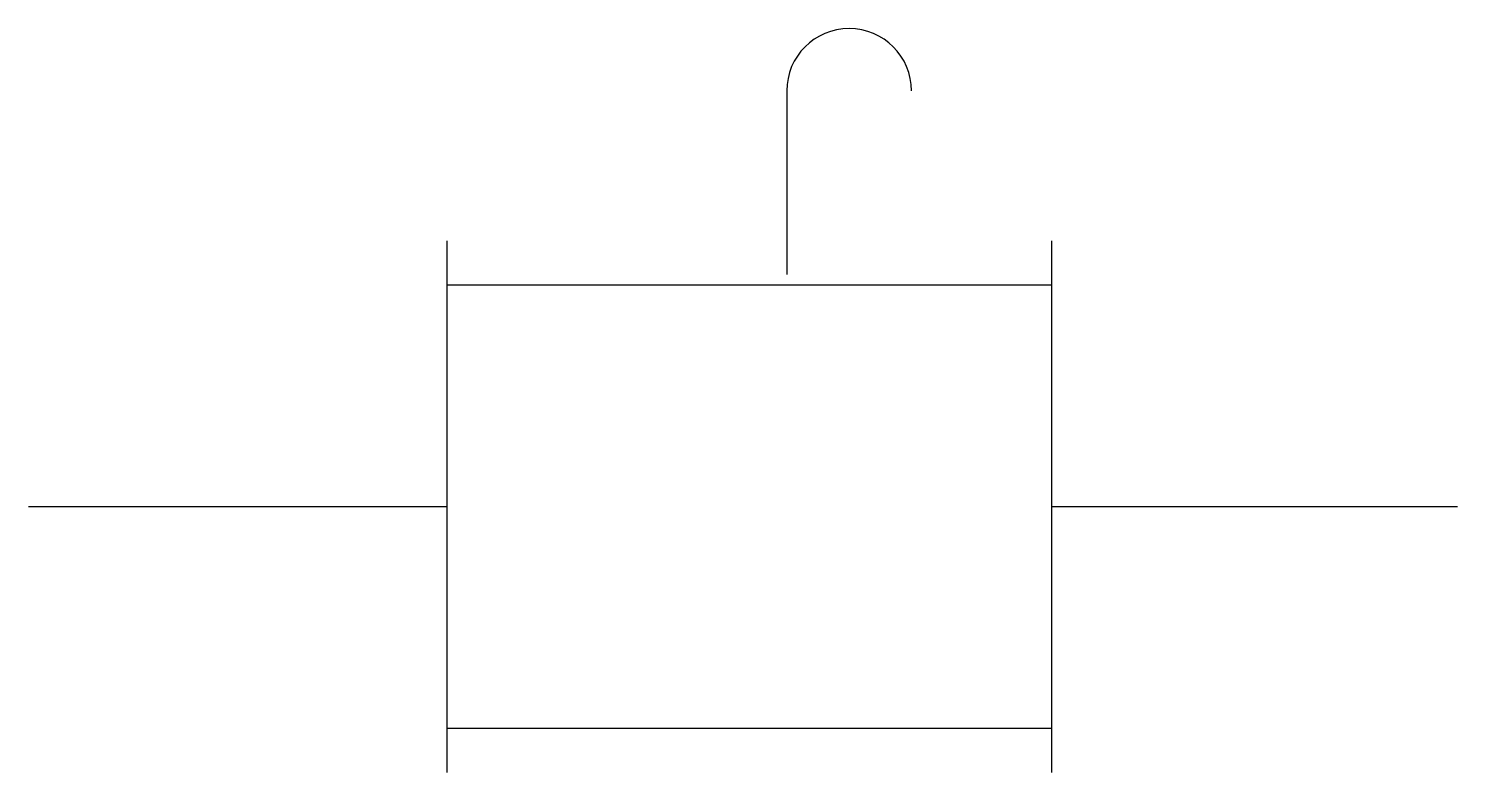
# Model space of a CAD drawing. Header units: metres. Extents: x -20746.3 to -20721.8, y -11931.9 to -11919.1.
import ezdxf

# ---------------------------------------------------------------- set-up
doc = ezdxf.new("R2010")
doc.units = ezdxf.units.M
doc.layers.add('1', color=7, linetype='Continuous')

msp = doc.modelspace()

# ---------------------------------------------------------------- linework, layer by layer
at = {"layer": '1'}
for p, q in [((-20733.27, -11923.35), (-20733.27, -11920.2)), ((-20739.11, -11922.77), (-20739.11, -11931.89)), ((-20728.74, -11922.77), (-20728.74, -11931.89)), ((-20728.74, -11923.53), (-20739.11, -11923.53)), ((-20746.28, -11927.33), (-20739.11, -11927.33)), ((-20728.74, -11927.33), (-20721.78, -11927.33)), ((-20739.11, -11931.13), (-20728.74, -11931.13))]:
    msp.add_line(p, q, dxfattribs=at)
msp.add_arc((-20732.21, -11920.2), 1.07, 0, 180, dxfattribs=at)

doc.saveas('drawing.dxf')
